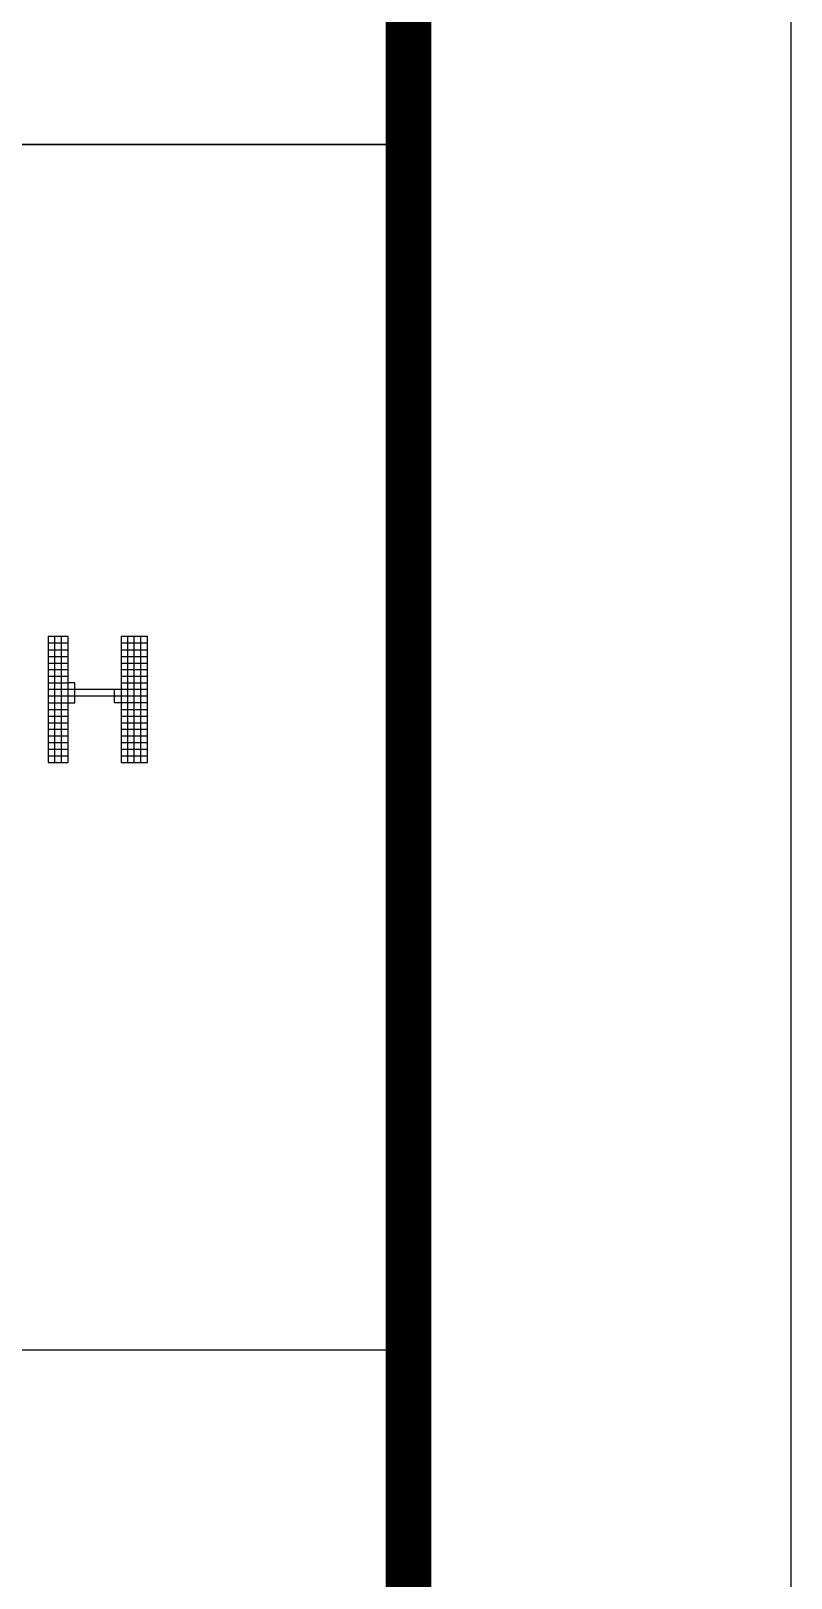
# Model space of a CAD drawing. Header units: millimetres. Extents: x 0 to 420, y 0 to 297.
# Drawn here: x 410.06 to 420, y 64.86 to 85.07 of the extents above; entities that cross this region are included whole.
import ezdxf
from ezdxf.enums import TextEntityAlignment as Align

# ---------------------------------------------------------------- set-up
doc = ezdxf.new("R2010")
doc.units = ezdxf.units.MM
doc.layers.add('GPDRAW', color=1, linetype='Continuous')
doc.layers.add('TEXT', color=255, linetype='Continuous')
doc.styles.add('ECL', font='SIMFANG_2312.TTF', dxfattribs={"width": 0.7, "height": 3})

# ---------------------------------------------------------------- blocks, each defined once
blk = doc.blocks.new('gpdraw')
at = {"color": 2}
for points in [[(1041.808, -82.7), (651.808, -82.7), (651.808, 204.3), (1041.808, 204.3)], [(912.308, -4.113), (1041.808, -4.113), (1041.808, -82.7), (912.308, -82.7)]]:
    blk.add_lwpolyline(points, close=True, dxfattribs=at)
blk = doc.blocks.new('*U125')
at = {"color": 175, "linetype": 'Continuous'}
for points in [[(65.67, 6.355), (65.67, 6.504), (65.225, 6.504), (65.225, 6.355), (65.225, 6.207), (65.225, 6.058), (65.225, 5.91), (65.225, 5.761), (65.225, 5.613), (65.225, 5.464), (65.225, 5.316), (65.225, 5.167), (65.225, 5.019), (65.225, 4.87), (65.225, 4.722), (65.225, 4.573), (65.225, 4.425), (65.225, 4.276), (65.225, 4.128), (65.225, 3.979), (65.225, 3.831), (65.225, 3.682), (65.373, 3.682), (65.522, 3.682), (65.67, 3.682), (65.67, 3.831), (65.67, 3.979), (65.67, 4.128), (65.67, 4.276), (65.67, 4.425), (65.67, 4.573), (65.67, 4.722), (65.67, 4.87), (65.67, 5.019), (65.67, 5.167), (65.67, 5.316), (65.67, 5.464), (65.67, 5.613), (65.67, 5.761), (65.67, 5.91), (65.67, 6.058), (65.67, 6.207), (65.67, 6.355), (65.522, 6.355), (65.373, 6.355), (65.225, 6.355)], [(67.452, 5.316), (67.304, 5.316), (67.155, 5.316), (67.007, 5.316), (66.858, 5.316), (65.819, 5.316), (65.819, 5.464), (65.67, 5.464)]]:
    blk.add_lwpolyline(points, dxfattribs=at)
at = {"color": 196, "linetype": 'Continuous'}
blk.add_lwpolyline([(65.373, 3.682), (65.373, 3.831), (65.373, 3.979), (65.373, 4.128), (65.373, 4.276), (65.373, 4.425), (65.373, 4.573), (65.373, 4.722), (65.373, 4.87), (65.373, 5.019), (65.373, 5.167), (65.373, 5.316), (65.373, 5.464), (65.373, 5.613), (65.373, 5.761), (65.373, 5.91), (65.373, 6.058), (65.373, 6.207), (65.373, 6.355), (65.373, 6.504)], dxfattribs=at)
at = {"color": 166, "linetype": 'Continuous'}
for points in [[(65.522, 3.682), (65.522, 3.831), (65.522, 3.979), (65.522, 4.128), (65.522, 4.276), (65.522, 4.425), (65.522, 4.573), (65.522, 4.722), (65.522, 4.87), (65.522, 5.019), (65.522, 5.167), (65.522, 5.316), (65.522, 5.464), (65.522, 5.613), (65.522, 5.761), (65.522, 5.91), (65.522, 6.058), (65.522, 6.207), (65.522, 6.355), (65.522, 6.504)], [(67.007, 3.682), (67.007, 3.831), (67.007, 3.979), (67.007, 4.128), (67.007, 4.276), (67.007, 4.425), (67.007, 4.573), (67.007, 4.722), (67.007, 4.87), (67.007, 5.019), (67.007, 5.167), (67.007, 5.316), (67.007, 5.464), (67.007, 5.613), (67.007, 5.761), (67.007, 5.91), (67.007, 6.058), (67.007, 6.207), (67.007, 6.355), (67.007, 6.504)]]:
    blk.add_lwpolyline(points, dxfattribs=at)
at = {"color": 165, "linetype": 'Continuous'}
blk.add_lwpolyline([(67.452, 6.355), (67.452, 6.504), (66.858, 6.504), (66.858, 6.355), (66.858, 6.207), (66.858, 6.058), (66.858, 5.91), (66.858, 5.761), (66.858, 5.613), (66.858, 5.464), (66.858, 5.316), (66.858, 5.167), (66.858, 5.019), (66.858, 4.87), (66.858, 4.722), (66.858, 4.573), (66.858, 4.425), (66.858, 4.276), (66.858, 4.128), (66.858, 3.979), (66.858, 3.831), (66.858, 3.682), (67.007, 3.682), (67.155, 3.682), (67.304, 3.682), (67.452, 3.682), (67.452, 3.831), (67.452, 3.979), (67.452, 4.128), (67.452, 4.276), (67.452, 4.425), (67.452, 4.573), (67.452, 4.722), (67.452, 4.87), (67.452, 5.019), (67.452, 5.167), (67.452, 5.316), (67.452, 5.464), (67.452, 5.613), (67.452, 5.761), (67.452, 5.91), (67.452, 6.058), (67.452, 6.207), (67.452, 6.355), (67.304, 6.355), (67.155, 6.355), (67.007, 6.355), (66.858, 6.355)], dxfattribs=at)
at = {"color": 156, "linetype": 'Continuous'}
blk.add_lwpolyline([(67.155, 3.682), (67.155, 3.831), (67.155, 3.979), (67.155, 4.128), (67.155, 4.276), (67.155, 4.425), (67.155, 4.573), (67.155, 4.722), (67.155, 4.87), (67.155, 5.019), (67.155, 5.167), (67.155, 5.316), (67.155, 5.464), (67.155, 5.613), (67.155, 5.761), (67.155, 5.91), (67.155, 6.058), (67.155, 6.207), (67.155, 6.355), (67.155, 6.504)], dxfattribs=at)
at = {"color": 154, "linetype": 'Continuous'}
for points in [[(67.304, 3.682), (67.304, 3.831), (67.304, 3.979), (67.304, 4.128), (67.304, 4.276), (67.304, 4.425), (67.304, 4.573), (67.304, 4.722), (67.304, 4.87), (67.304, 5.019), (67.304, 5.167), (67.304, 5.316), (67.304, 5.464), (67.304, 5.613), (67.304, 5.761), (67.304, 5.91), (67.304, 6.058), (67.304, 6.207), (67.304, 6.355), (67.304, 6.504)], [(66.858, 5.761), (67.007, 5.761), (67.155, 5.761), (67.304, 5.761), (67.452, 5.761)], [(66.858, 5.613), (67.007, 5.613), (67.155, 5.613), (67.304, 5.613), (67.452, 5.613)], [(66.858, 5.464), (67.007, 5.464), (67.155, 5.464), (67.304, 5.464), (67.452, 5.464)]]:
    blk.add_lwpolyline(points, dxfattribs=at)
at = {"color": 177, "linetype": 'Continuous'}
for points in [[(65.225, 6.207), (65.373, 6.207), (65.522, 6.207), (65.67, 6.207)], [(65.225, 6.058), (65.373, 6.058), (65.522, 6.058), (65.67, 6.058)], [(65.225, 5.91), (65.373, 5.91), (65.522, 5.91), (65.67, 5.91)], [(65.225, 5.761), (65.373, 5.761), (65.522, 5.761), (65.67, 5.761)], [(65.225, 4.276), (65.373, 4.276), (65.522, 4.276), (65.67, 4.276)], [(66.858, 3.831), (67.007, 3.831), (67.155, 3.831), (67.304, 3.831), (67.452, 3.831)]]:
    blk.add_lwpolyline(points, dxfattribs=at)
at = {"color": 157, "linetype": 'Continuous'}
for points in [[(66.858, 6.207), (67.007, 6.207), (67.155, 6.207), (67.304, 6.207), (67.452, 6.207)], [(66.858, 5.91), (67.007, 5.91), (67.155, 5.91), (67.304, 5.91), (67.452, 5.91)], [(67.452, 5.019), (67.304, 5.019), (67.155, 5.019), (67.007, 5.019), (66.858, 5.019), (66.71, 5.019), (66.71, 5.167), (66.561, 5.167), (66.413, 5.167), (66.264, 5.167), (66.116, 5.167), (65.967, 5.167), (65.819, 5.167), (65.819, 5.316), (65.67, 5.316), (65.522, 5.316), (65.373, 5.316), (65.225, 5.316)], [(66.858, 4.87), (67.007, 4.87), (67.155, 4.87), (67.304, 4.87), (67.452, 4.87)], [(66.858, 4.722), (67.007, 4.722), (67.155, 4.722), (67.304, 4.722), (67.452, 4.722)], [(66.858, 4.573), (67.007, 4.573), (67.155, 4.573), (67.304, 4.573), (67.452, 4.573)], [(66.858, 4.425), (67.007, 4.425), (67.155, 4.425), (67.304, 4.425), (67.452, 4.425)], [(66.858, 4.128), (67.007, 4.128), (67.155, 4.128), (67.304, 4.128), (67.452, 4.128)]]:
    blk.add_lwpolyline(points, dxfattribs=at)
at = {"color": 167, "linetype": 'Continuous'}
for points in [[(66.858, 6.058), (67.007, 6.058), (67.155, 6.058), (67.304, 6.058), (67.452, 6.058)], [(67.452, 5.167), (67.304, 5.167), (67.155, 5.167), (67.007, 5.167), (66.858, 5.167), (66.71, 5.167), (66.71, 5.316)], [(66.858, 4.276), (67.007, 4.276), (67.155, 4.276), (67.304, 4.276), (67.452, 4.276)], [(66.858, 3.979), (67.007, 3.979), (67.155, 3.979), (67.304, 3.979), (67.452, 3.979)]]:
    blk.add_lwpolyline(points, dxfattribs=at)
at = {"color": 187, "linetype": 'Continuous'}
for points in [[(65.225, 5.613), (65.373, 5.613), (65.522, 5.613), (65.67, 5.613)], [(65.225, 5.464), (65.373, 5.464), (65.522, 5.464), (65.67, 5.464)], [(65.225, 5.019), (65.373, 5.019), (65.522, 5.019), (65.67, 5.019), (65.819, 5.019), (65.819, 5.167), (65.67, 5.167), (65.522, 5.167), (65.373, 5.167), (65.225, 5.167)], [(65.225, 4.87), (65.373, 4.87), (65.522, 4.87), (65.67, 4.87)], [(65.225, 4.722), (65.373, 4.722), (65.522, 4.722), (65.67, 4.722)], [(65.225, 4.573), (65.373, 4.573), (65.522, 4.573), (65.67, 4.573)], [(65.225, 4.425), (65.373, 4.425), (65.522, 4.425), (65.67, 4.425)], [(65.225, 4.128), (65.373, 4.128), (65.522, 4.128), (65.67, 4.128)], [(65.225, 3.979), (65.373, 3.979), (65.522, 3.979), (65.67, 3.979)]]:
    blk.add_lwpolyline(points, dxfattribs=at)
at = {"color": 199, "linetype": 'Continuous'}
blk.add_lwpolyline([(65.225, 3.831), (65.373, 3.831), (65.522, 3.831), (65.67, 3.831)], dxfattribs=at)
blk = doc.blocks.new('XXDAFRAM-CH-HENG-A3')
at = {"color": 1}
blk.add_lwpolyline([(0, 0), (420, 0), (420, 297), (0, 297)], close=True, dxfattribs=at)
at = {"color": 1, "const_width": 0.6}
blk.add_lwpolyline([(25, 5), (415, 5), (415, 292), (25, 292)], close=True, dxfattribs=at)
at = {"layer": 'GPDRAW', "color": 1, "linetype": 'Continuous'}
for p, q in [((415, 83.587), (415, 138.265)), ((285.5, 83.587), (415, 83.587))]:
    blk.add_line(p, q, dxfattribs=at)
at = {"layer": 'GPDRAW', "color": 4, "linetype": 'Continuous'}
blk.add_line((415, 83.587), (285.5, 83.587), dxfattribs=at)
blk.add_line((415, 83.587), (285.5, 83.587), dxfattribs=at)
at = {"layer": 'GPDRAW'}
for p, q in [((415, 83.587), (415, 5)), ((415, 67.838), (285.5, 67.838))]:
    blk.add_line(p, q, dxfattribs=at)
at = {"layer": 'TEXT', "xscale": 0.5833334012754957, "yscale": 0.5833334012751774, "zscale": 0.5833334012750713}
blk.add_blockref('*U125', (372.242, 73.367), dxfattribs=at)
at = {"linetype": 'Continuous', "style": 'ECL', "width": 0.7}
for tag, height, p in [('DESIGNSTATUS', 2.8, (407.013, 52.286)), ('ENDESIGNSTATUS', 2.8, (407.013, 47.375)), ('O', 2.8, (382.625, 42.422)), ('G', 2.8, (408.525, 42.422)), ('V', 2.8, (378.308, 42.422)), ('N', 2.8, (386.942, 42.422)), ('L', 2.8, (391.258, 42.422)), ('D', 2.8, (399.892, 42.422)), ('W', 2.8, (404.208, 42.422)), ('VEREN40', 2.8, (412.842, 42.422)), ('DWGNAME1', 3, (372.022, 30.89)), ('DWGENAME1', 3, (371.833, 27.226)), ('DWGNAME', 3, (371.833, 27.145)), ('DWGNAME2', 3, (371.833, 23.322)), ('DWGENAME', 3, (371.833, 23.303)), ('DWGENAME2', 3, (372.057, 19.642)), ('DWGNO', 3, (370.72, 8.719)), ('VEREN40', 3, (411.224, 8.719))]:
    blk.add_attdef(tag, text='', height=height, dxfattribs=at).set_placement(p, align=Align.MIDDLE)
at = {"style": 'ECL', "width": 0.7, "flags": 1}
for p in [(321.472, 31.794), (321.472, 26.194), (321.472, 20.594), (321.472, 14.994)]:
    blk.add_attdef('DATE', text='', height=3, dxfattribs=at).set_placement(p, align=Align.MIDDLE)
for tag, p in [('SJ1', (299.889, 28.994)), ('JH', (299.889, 23.394)), ('SH1', (299.889, 17.794)), ('PZ', (299.889, 12.194)), ('BL', (299.889, 5))]:
    blk.add_attdef(tag, p, '', height=3, dxfattribs=at)

msp = doc.modelspace()

# ---------------------------------------------------------------- block references
for name, p in [('XXDAFRAM-CH-HENG-A3', (0, 0)), ('gpdraw', (-626.808, 87.7))]:
    msp.add_blockref(name, p)

doc.saveas('drawing.dxf')
